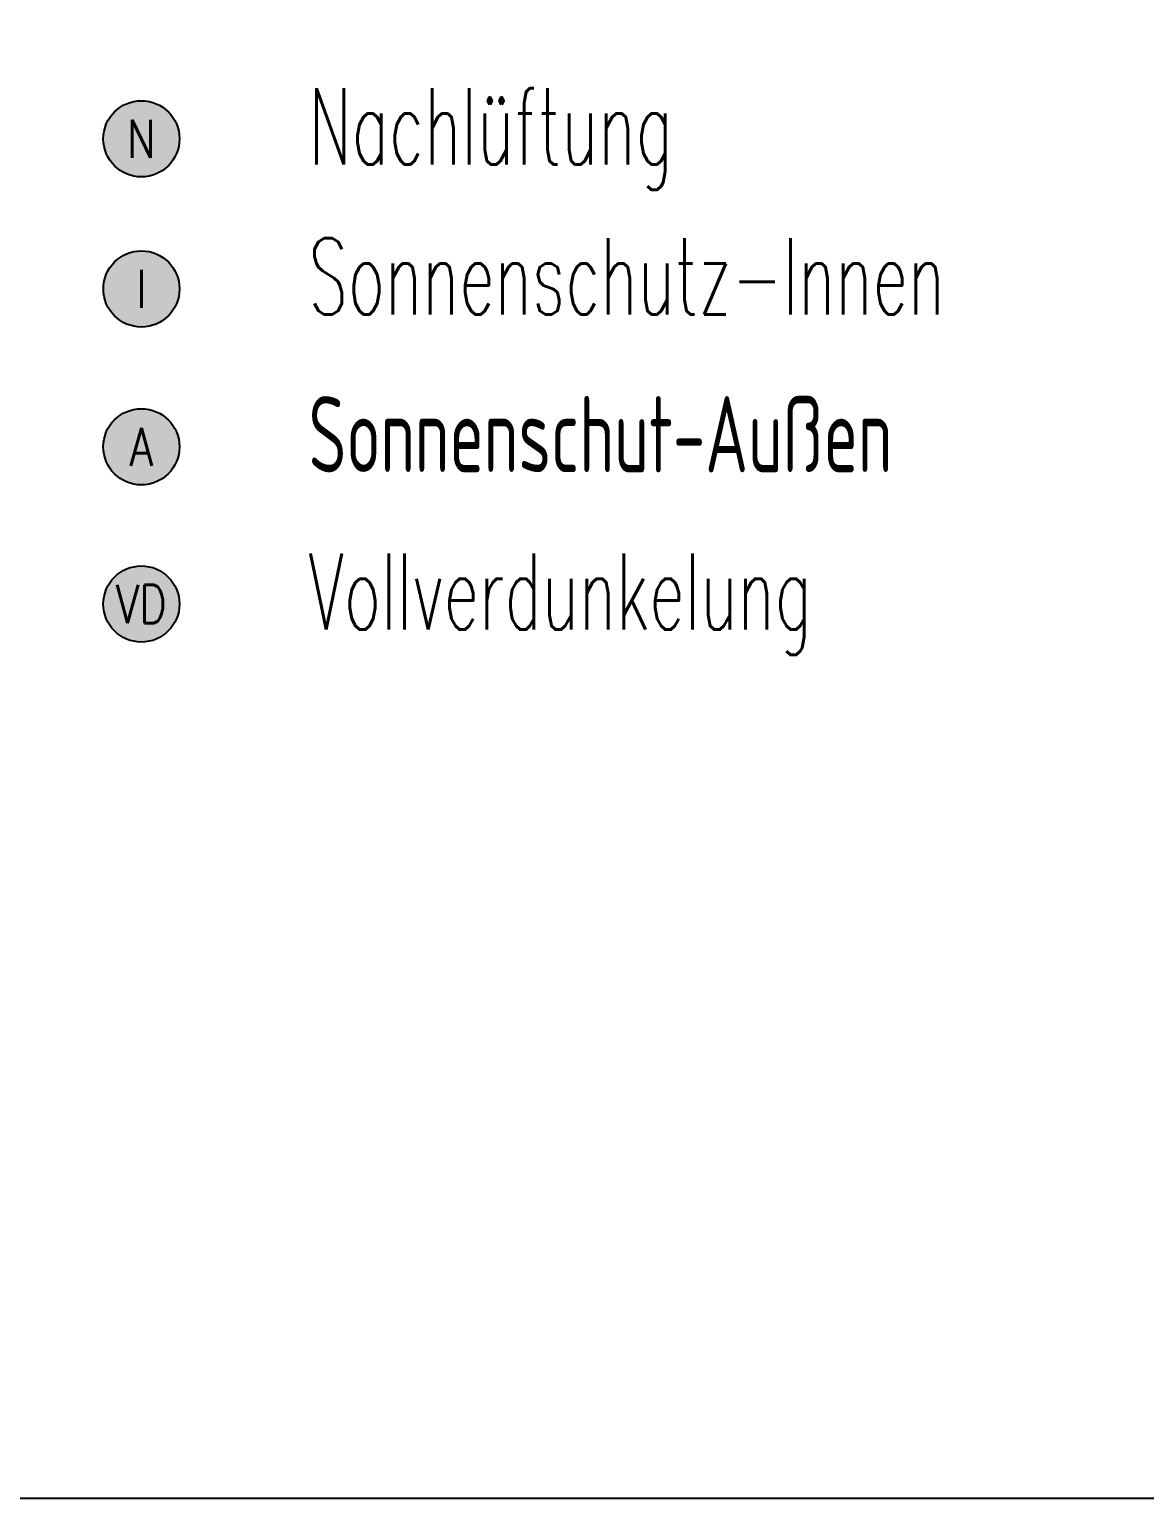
# Model space of a CAD drawing. Header units: millimetres. Extents: x 3198 to 3613, y 2298 to 2848.
# Drawn here: x 3301.6 to 3405.5, y 2297.6 to 2434.5 of the extents above; entities that cross this region are included whole.
import ezdxf
from ezdxf.enums import TextEntityAlignment as Align

# ---------------------------------------------------------------- set-up
doc = ezdxf.new("R2010")
doc.units = ezdxf.units.MM
doc.layers.add('E_Muster', color=18, linetype='Continuous', true_color=0x080808)
doc.styles.add('ET_LEGENDE - Wohnung$0$ROMANS', font='romans.shx', dxfattribs={"width": 0.6})

# ---------------------------------------------------------------- blocks, each defined once
blk = doc.blocks.new('Nachlüftung')
h = blk.add_hatch(color=152)
edge = h.paths.add_edge_path()
edge.add_arc((2572.806, 2235.214), 0.653, 0, 360)
blk.add_circle((2572.806, 2235.214), 0.653)
at = {"color": 7, "style": 'ET_LEGENDE - Wohnung$0$ROMANS', "width": 0.8}
blk.add_text('N', height=0.653, dxfattribs=at).set_placement((2572.806, 2235.214), align=Align.MIDDLE_CENTER)
blk = doc.blocks.new('Sonnenschutz-Innen')
h = blk.add_hatch(color=112)
edge = h.paths.add_edge_path()
edge.add_arc((2572.854, 2232.64), 0.653, 0, 360)
blk.add_circle((2572.854, 2232.64), 0.653)
at = {"color": 7, "style": 'ET_LEGENDE - Wohnung$0$ROMANS', "width": 0.8}
blk.add_text('I', height=0.653, dxfattribs=at).set_placement((2572.854, 2232.64), align=Align.MIDDLE_CENTER)
blk = doc.blocks.new('Sonnenschutz-Außen')
h = blk.add_hatch(color=112)
edge = h.paths.add_edge_path()
edge.add_arc((2572.903, 2229.933), 0.653, 0, 360)
blk.add_circle((2572.903, 2229.933), 0.653)
at = {"color": 7, "style": 'ET_LEGENDE - Wohnung$0$ROMANS', "width": 0.8}
blk.add_text('A', height=0.653, dxfattribs=at).set_placement((2572.903, 2229.933), align=Align.MIDDLE_CENTER)
blk = doc.blocks.new('Vollverdunkelung')
h = blk.add_hatch(color=231)
edge = h.paths.add_edge_path()
edge.add_arc((2572.879, 2227.237), 0.653, 0, 360)
blk.add_circle((2572.879, 2227.237), 0.653)
at = {"color": 7, "style": 'ET_LEGENDE - Wohnung$0$ROMANS', "width": 0.8}
blk.add_text('VD', height=0.6529, dxfattribs=at).set_placement((2572.879, 2227.237), align=Align.MIDDLE_CENTER)
blk = doc.blocks.new('Vorlage_Legende')
at = {"color": 18, "true_color": 0x000000}
blk.add_lwpolyline([(3197.99, 2850.48), (3613.01, 2850.48), (3613.01, 2299.93), (3197.99, 2299.93)], close=True, dxfattribs=at)

msp = doc.modelspace()

# ---------------------------------------------------------------- block references
at = {"color": 150}
msp.add_blockref('Vorlage_Legende', (0.33, -2.3), dxfattribs=at)
at = {"xscale": 5.433086843283237, "yscale": 5.433086843283237, "zscale": 5.433086843283237}
for name, p in [('Nachlüftung', (-10666.2, -9719.8)), ('Sonnenschutz-Innen', (-10666.46, -9719.8)), ('Sonnenschutz-Außen', (-10666.73, -9719.8)), ('Vollverdunkelung', (-10666.6, -9719.8))]:
    msp.add_blockref(name, p, dxfattribs=at)

# ---------------------------------------------------------------- texts
at = {"layer": 'E_Muster', "color": 5, "style": 'ET_LEGENDE - Wohnung$0$ROMANS', "width": 0.6}
for s, p in [('Nachlüftung', (3327.66, 2425.48)), ('Sonnenschutz-Innen', (3327.66, 2411.5)), ('Sonnenschut-Außen', (3327.66, 2396.79)), ('Vollverdunkelung', (3327.66, 2382.14))]:
    msp.add_text(s, height=7.0949, dxfattribs=at).set_placement(p, align=Align.MIDDLE_LEFT)

doc.saveas('drawing.dxf')
